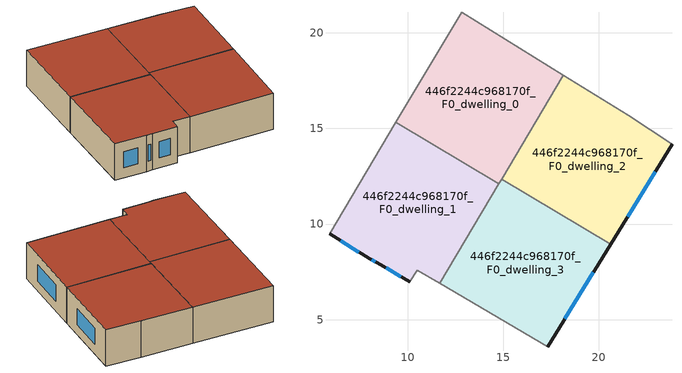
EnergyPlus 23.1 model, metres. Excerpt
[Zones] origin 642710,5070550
446f2244c968170f_F0_dwelling_0
 floor ground (EU_floor_Construction): 18.15,17.78 14.78,12.11 9.39,15.32 12.83,21.08 z0
 wall adiabatic (EU_wall_Construction): 18.15,17.78 12.83,21.08 9.39,15.32 z0:3
 wall to 446f2244c968170f_F0_dwelling_1 (EU_wall_Construction): 9.39,15.32 14.78,12.11 z0:3
 wall to 446f2244c968170f_F0_dwelling_2 (EU_wall_Construction): 14.92,12.34 18.15,17.78 z0:3
 wall to 446f2244c968170f_F0_dwelling_3 (EU_wall_Construction): 14.78,12.11 14.92,12.34 z0:3
 roof outside (EU_roof_Construction): 14.78,12.11 18.15,17.78 12.83,21.08 9.39,15.32 z3
446f2244c968170f_F0_dwelling_1
 floor ground (EU_floor_Construction): 14.78,12.11 11.68,6.89 10.52,7.58 10.12,6.97 8.42,7.98 8.02,8.18 5.92,9.48 9.39,15.32 z0
 wall outside (EU_wall_Construction): 5.92,9.48 8.02,8.18 8.42,7.98 10.12,6.97 z0:3
 wall adiabatic (EU_wall_Construction): 10.12,6.97 10.52,7.58 11.68,6.89 / 9.39,15.32 5.92,9.48 z0:3
 wall to 446f2244c968170f_F0_dwelling_3 (EU_wall_Construction): 11.68,6.89 14.78,12.11 z0:3
 window (EU_Window_Construction): 8.89,7.7 9.65,7.25 / 8.13,8.12 8.31,8.03 / 6.5,9.12 7.44,8.54 z0.83:2.17
 roof outside (EU_roof_Construction): 11.68,6.89 14.78,12.11 9.39,15.32 5.92,9.48 8.02,8.18 8.42,7.98 10.12,6.97 10.52,7.58 z3
446f2244c968170f_F0_dwelling_2
 floor ground (EU_floor_Construction): 21.53,15.68 23.83,14.18 20.63,8.95 14.92,12.34 18.15,17.78 z0
 wall outside (EU_wall_Construction): 20.63,8.95 23.83,14.18 z0:3
 wall adiabatic (EU_wall_Construction): 23.83,14.18 21.53,15.68 18.15,17.78 z0:3
 wall to 446f2244c968170f_F0_dwelling_3 (EU_wall_Construction): 14.92,12.34 20.63,8.95 z0:3
 window (EU_Window_Construction): 21.51,10.39 22.95,12.74 z0.83:2.17
 roof outside (EU_roof_Construction): 20.63,8.95 23.83,14.18 21.53,15.68 18.15,17.78 14.92,12.34 z3
446f2244c968170f_F0_dwelling_3
 floor ground (EU_floor_Construction): 20.63,8.95 17.32,3.57 11.68,6.89 14.92,12.34 z0
 wall outside (EU_wall_Construction): 17.32,3.57 20.63,8.95 z0:3
 wall adiabatic (EU_wall_Construction): 11.68,6.89 17.32,3.57 z0:3
 window (EU_Window_Construction): 18.23,5.05 19.72,7.47 z0.83:2.17
 roof outside (EU_roof_Construction): 17.32,3.57 20.63,8.95 14.92,12.34 11.68,6.89 z3
[Building]
EU S2 Campaign: North Axis=0; Terrain=City; Solar Distribution=FullExterior
[Site:Location]
Lyon-Bron: Latitude=45.75; Longitude=5; Time Zone=1; Elevation=198
[SizingPeriod:WeatherFileDays]
AnnualSizingPeriod: Begin Month=1; Begin Day of Month=1; End Month=12; End Day of Month=31; Day of Week for Start Day=Monday; Use Weather File Daylight Saving Period=No; Use Weather File Rain and Snow Indicators=No
[MATERIAL]
EU_InternalMass_Material: Roughness=MediumRough; Thickness=0.1; Conductivity=1; Density=1800; Specific Heat=900; Thermal Absorptance=0.9; Solar Absorptance=0.7; Visible Absorptance=0.7
[MATERIAL:NOMASS] Roughness=MediumRough; Thermal Absorptance=0.9; Solar Absorptance=0.7; Visible Absorptance=0.7
Name | Thermal Resistance
EU_wall_NoMass | 0.87146
EU_roof_NoMass | 0.842276
EU_floor_NoMass | 0.496999
[WINDOWMATERIAL:SIMPLEGLAZINGSYSTEM]
EU_Window_SimpleGlazing: UFactor=2.2525; Solar Heat Gain Coefficient=0.76; Visible Transmittance=0.76
[CONSTRUCTION]
EU_wall_Construction: EU_wall_NoMass
EU_roof_Construction: EU_roof_NoMass
EU_floor_Construction: EU_floor_NoMass
EU_InternalMass_Construction: EU_InternalMass_Material
EU_Window_Construction: EU_Window_SimpleGlazing
[ZONE] Type=1; Multiplier=1; Ceiling Height=autocalculate; Floor Area=autocalculate; Part of Total Floor Area=Yes
Name | Volume
446f2244c968170f_F0_dwelling_0 | 125.139
446f2244c968170f_F0_dwelling_1 | 125.131
446f2244c968170f_F0_dwelling_2 | 125.132
446f2244c968170f_F0_dwelling_3 | 125.133
[INTERNALMASS] Construction=EU_InternalMass_Construction
Name | Zone or ZoneList | Surface Area
446f2244c968170f_F0_dwelling_0_EU_InternalMass | 446f2244c968170f_F0_dwelling_0 | 41.713
446f2244c968170f_F0_dwelling_1_EU_InternalMass | 446f2244c968170f_F0_dwelling_1 | 41.7109
446f2244c968170f_F0_dwelling_2_EU_InternalMass | 446f2244c968170f_F0_dwelling_2 | 41.7111
446f2244c968170f_F0_dwelling_3_EU_InternalMass | 446f2244c968170f_F0_dwelling_3 | 41.711
[OTHEREQUIPMENT] Fuel Type=Electricity; Design Level Calculation Method=Watts/Area; Power per Zone Floor Area=1; Fraction Latent=0; Fraction Radiant=0; Fraction Lost=0; Carbon Dioxide Generation Rate=0; EndUse Subcategory=EU_Step8_InternalGains
Name | Zone or ZoneList or Space or SpaceList | Schedule
EU_Step8_InternalGain_446f2244c968170f_F0_dwelling_0_f000 | 446f2244c968170f_F0_dwelling_0 | EU_Step8_GainSchedule_446f2244c968170f_F0_dwelling_0_f000
EU_Step8_InternalGain_446f2244c968170f_F0_dwelling_1_f000 | 446f2244c968170f_F0_dwelling_1 | EU_Step8_GainSchedule_446f2244c968170f_F0_dwelling_1_f000
EU_Step8_InternalGain_446f2244c968170f_F0_dwelling_2_f000 | 446f2244c968170f_F0_dwelling_2 | EU_Step8_GainSchedule_446f2244c968170f_F0_dwelling_2_f000
EU_Step8_InternalGain_446f2244c968170f_F0_dwelling_3_f000 | 446f2244c968170f_F0_dwelling_3 | EU_Step8_GainSchedule_446f2244c968170f_F0_dwelling_3_f000
[ZONEVENTILATION:DESIGNFLOWRATE] Schedule=EU_AlwaysOn; Design Flow Rate Calculation Method=AirChanges/Hour; Air Changes per Hour=0.425; Ventilation Type=Natural; Fan Pressure Rise=0; Fan Total Efficiency=1; Constant Term Coefficient=1; Temperature Term Coefficient=0; Velocity Term Coefficient=0; Velocity Squared Term Coefficient=0; Minimum Indoor Temperature=-100; Maximum Indoor Temperature=100; Delta Temperature=-100; Minimum Outdoor Temperature=-100; Maximum Outdoor Temperature=100; Maximum Wind Speed=40
Name | Zone or ZoneList or Space or SpaceList
EU_ConstantAir_446f2244c968170f_F0_dwelling_0 | 446f2244c968170f_F0_dwelling_0
EU_ConstantAir_446f2244c968170f_F0_dwelling_1 | 446f2244c968170f_F0_dwelling_1
EU_ConstantAir_446f2244c968170f_F0_dwelling_2 | 446f2244c968170f_F0_dwelling_2
EU_ConstantAir_446f2244c968170f_F0_dwelling_3 | 446f2244c968170f_F0_dwelling_3
[HVACTEMPLATE:THERMOSTAT] Constant Heating Setpoint=20; Constant Cooling Setpoint=50
EU_HeatOnly_446f2244c968170f_F0_dwelling_0; EU_HeatOnly_446f2244c968170f_F0_dwelling_1; EU_HeatOnly_446f2244c968170f_F0_dwelling_2; EU_HeatOnly_446f2244c968170f_F0_dwelling_3
[HVACTEMPLATE:ZONE:IDEALLOADSAIRSYSTEM] System Availability Schedule=EU_AlwaysOn; Maximum Heating Supply Air Temperature=50; Minimum Cooling Supply Air Temperature=13; Maximum Heating Supply Air Humidity Ratio=0.0156; Minimum Cooling Supply Air Humidity Ratio=0.0077; Heating Limit=NoLimit; Cooling Limit=NoLimit; Heating Availability Schedule=EU_AlwaysOn; Cooling Availability Schedule=EU_CoolingOff; Dehumidification Control Type=ConstantSensibleHeatRatio; Cooling Sensible Heat Ratio=0.7; Dehumidification Setpoint=60; Humidification Control Type=None; Humidification Setpoint=30; Outdoor Air Method=None; Outdoor Air Flow Rate per Person=0.00944; Outdoor Air Flow Rate per Zone Floor Area=0; Outdoor Air Flow Rate per Zone=0; Demand Controlled Ventilation Type=None; Outdoor Air Economizer Type=NoEconomizer; Heat Recovery Type=None; Sensible Heat Recovery Effectiveness=0.7; Latent Heat Recovery Effectiveness=0.65
Name | Template Thermostat
446f2244c968170f_F0_dwelling_0 | EU_HeatOnly_446f2244c968170f_F0_dwelling_0
446f2244c968170f_F0_dwelling_1 | EU_HeatOnly_446f2244c968170f_F0_dwelling_1
446f2244c968170f_F0_dwelling_2 | EU_HeatOnly_446f2244c968170f_F0_dwelling_2
446f2244c968170f_F0_dwelling_3 | EU_HeatOnly_446f2244c968170f_F0_dwelling_3
[SIZING:ZONE] Zone Cooling Design Supply Air Temperature Input Method=SupplyAirTemperature; Zone Cooling Design Supply Air Temperature=13; Zone Heating Design Supply Air Temperature Input Method=SupplyAirTemperature; Zone Heating Design Supply Air Temperature=50; Zone Cooling Design Supply Air Humidity Ratio=0.008; Zone Heating Design Supply Air Humidity Ratio=0.008; Cooling Design Air Flow Method=DesignDay; Cooling Design Air Flow Rate=0; Cooling Minimum Air Flow per Zone Floor Area=0.000762; Cooling Minimum Air Flow=0; Cooling Minimum Air Flow Fraction=0.2; Heating Design Air Flow Method=DesignDay; Heating Design Air Flow Rate=0; Heating Maximum Air Flow per Zone Floor Area=0.002032; Heating Maximum Air Flow=0.141576; Heating Maximum Air Flow Fraction=0.3; Account for Dedicated Outdoor Air System=No; Dedicated Outdoor Air System Control Strategy=NeutralSupplyAir; Dedicated Outdoor Air Low Setpoint Temperature for Design=autosize; Dedicated Outdoor Air High Setpoint Temperature for Design=autosize; Zone Load Sizing Method=Sensible Load Only No Latent Load; Zone Latent Cooling Design Supply Air Humidity Ratio Input Method=HumidityRatioDifference; Zone Cooling Design Supply Air Humidity Ratio Difference=0.005; Zone Latent Heating Design Supply Air Humidity Ratio Input Method=HumidityRatioDifference; Zone Humidification Design Supply Air Humidity Ratio Difference=0.005
446f2244c968170f_F0_dwelling_0; 446f2244c968170f_F0_dwelling_1; 446f2244c968170f_F0_dwelling_2; 446f2244c968170f_F0_dwelling_3
[SCHEDULE:CONSTANT]
Name | Hourly Value
EU_AlwaysOn | 1
EU_CoolingOff | 0
[SCHEDULE:FILE] Column Number=1; Rows to Skip at Top=0; Number of Hours of Data=8760; Column Separator=Comma; Interpolate to Timestep=No; Minutes per Item=60; Adjust Schedule for Daylight Savings=Yes
Name | File
EU_Step8_GainSchedule_446f2244c968170f_F0_dwelling_0_f000 | ../../schedules/446f2244c968170f/446f2244c968170f_F0_dwelling_0_f000_gain.csv
EU_Step8_GainSchedule_446f2244c968170f_F0_dwelling_1_f000 | ../../schedules/446f2244c968170f/446f2244c968170f_F0_dwelling_1_f000_gain.csv
EU_Step8_GainSchedule_446f2244c968170f_F0_dwelling_2_f000 | ../../schedules/446f2244c968170f/446f2244c968170f_F0_dwelling_2_f000_gain.csv
EU_Step8_GainSchedule_446f2244c968170f_F0_dwelling_3_f000 | ../../schedules/446f2244c968170f/446f2244c968170f_F0_dwelling_3_f000_gain.csv
